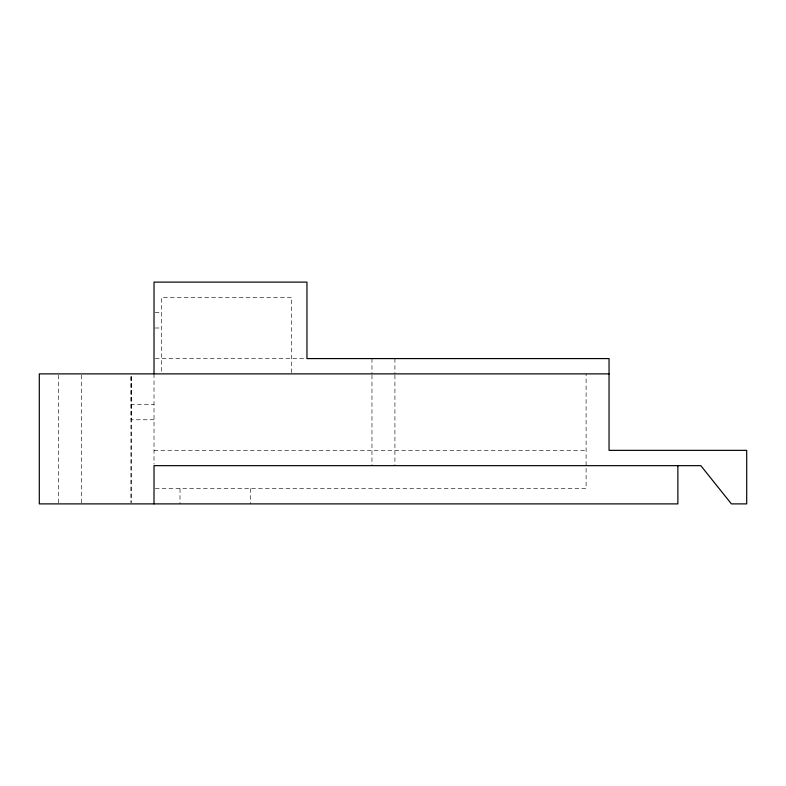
<?xml version="1.0" encoding="UTF-8"?>
<svg xmlns="http://www.w3.org/2000/svg" width="786" height="786" viewBox="0 0 786 786"><rect width="100%" height="100%" fill="white"/><g stroke="black" fill="none" stroke-linecap="round" stroke-linejoin="round"><path stroke-width="0.59" stroke-dasharray="3.93 2.95" d="M131.193 404.476L131.075 502.667L131.075 375.109L131.193 404.476L154.017 404.476M155.107 312.7L161.661 312.7M155.107 327.998L161.661 327.998M155.235 358.583L306.098 358.583M154.017 419.763L131.193 419.763L131.193 373.881M154.017 450.358L586.101 450.358M155.245 488.597L586.101 488.597L586.101 373.881M394.916 358.583L394.916 373.881M394.916 375.109L394.916 465.656M371.965 358.583L371.965 373.881M371.965 375.109L371.965 465.656M291.665 372.672L291.665 297.403L161.661 297.403L161.661 372.672M250.37 488.597L250.37 503.885M180.014 488.597L180.014 503.885M154.017 373.881L154.017 464.192M81.361 375.109L81.361 503.885M58.419 375.109L58.419 503.885"/><path stroke-width="1.18" d="M609.042 373.881L39.3 373.881L39.3 503.885L677.876 503.885L677.876 465.656M154.017 373.881L154.017 282.115L306.962 282.115L306.962 358.583L609.042 358.583L609.042 450.358L746.7 450.358L746.7 503.885L731.402 503.885L700.817 465.656L154.017 465.656L154.017 503.885"/></g></svg>
